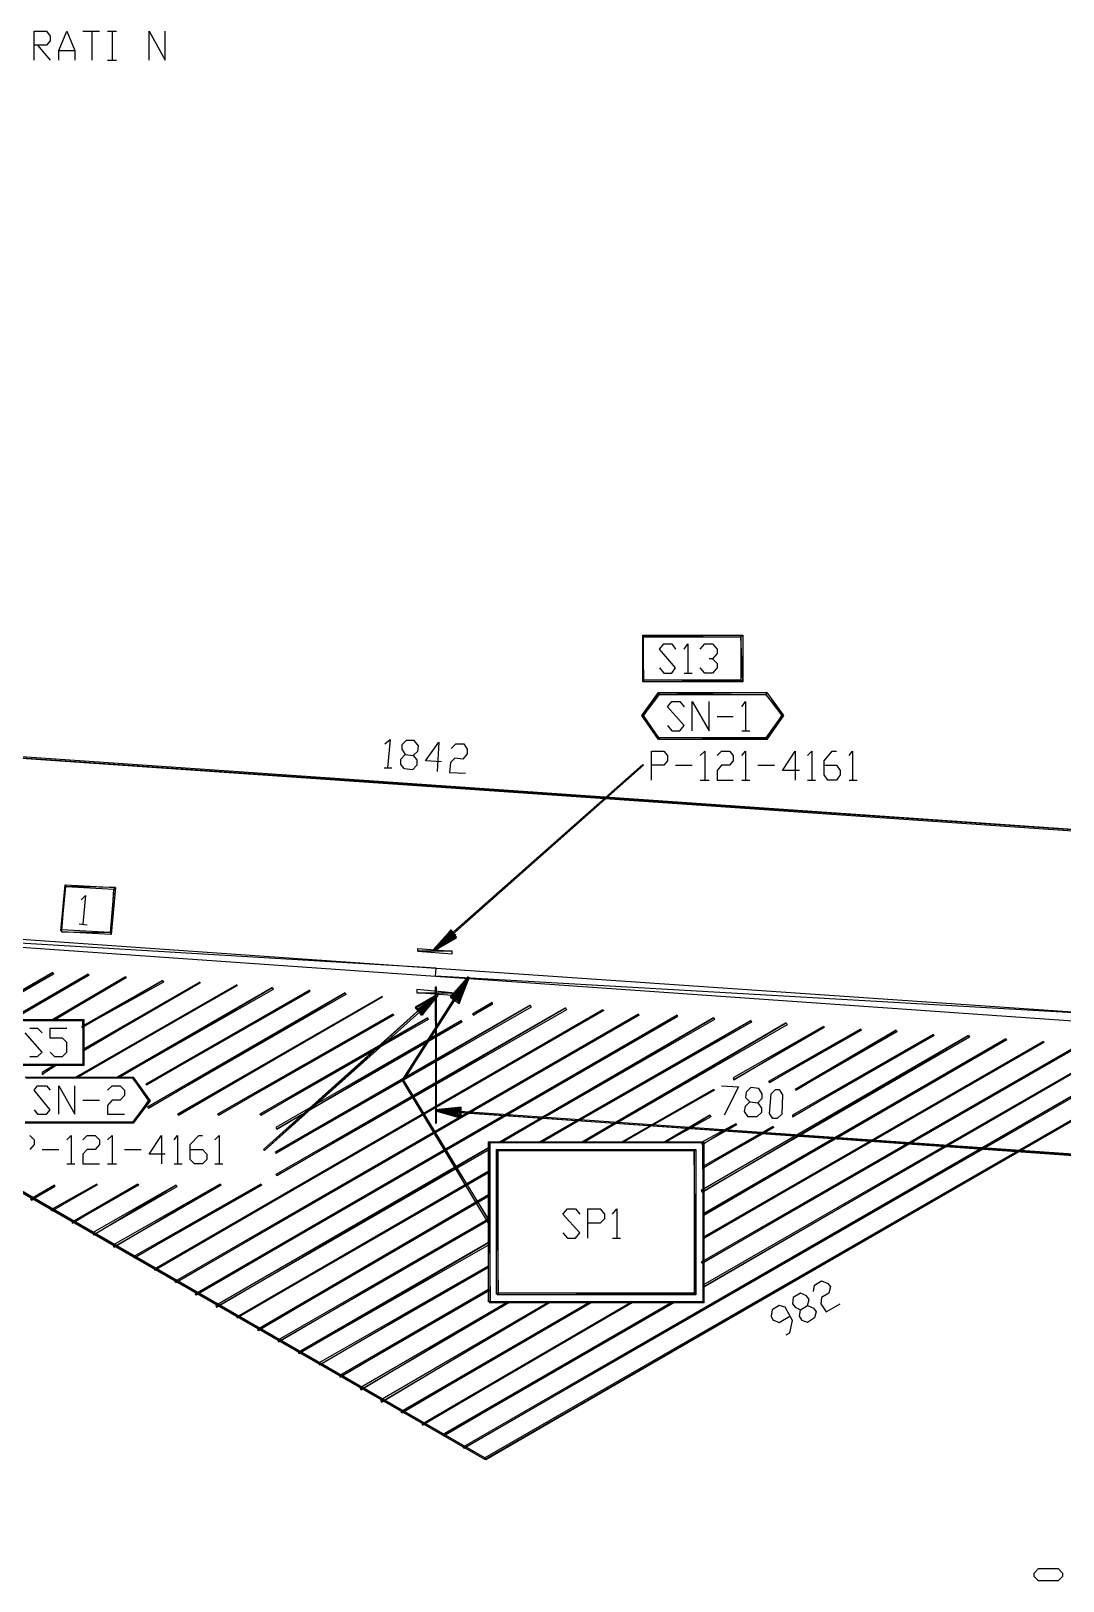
# Model space of a CAD drawing. Header units: millimetres. Extents: x 43 to 1147, y -811 to -31.
# Drawn here: x 398.1 to 537.9, y -588.3 to -378.3 of the extents above; entities that cross this region are included whole.
import ezdxf

# ---------------------------------------------------------------- set-up
doc = ezdxf.new("R2010")
doc.units = ezdxf.units.MM
doc.layers.add('EDITED_LINES', color=4, linetype='Continuous')

msp = doc.modelspace()

# ---------------------------------------------------------------- linework, layer by layer
at = {"layer": 'EDITED_LINES'}
for p, q in [((398.56, -382.24), (398.56, -378.28)), ((398.56, -378.28), (400.24, -378.28)), ((400.24, -378.28), (400.72, -379)), ((400.72, -379.6), (400.24, -380.2)), ((400.72, -379), (400.72, -379.6)), ((401.92, -380.92), (403, -378.28)), ((403, -378.28), (404.08, -380.92)), ((405.16, -378.28), (407.44, -378.28)), ((406.36, -378.28), (406.36, -382.24)), ((408.52, -378.28), (409.72, -378.28)), ((409.12, -378.28), (409.12, -382.24)), ((414.16, -382.24), (414.16, -378.28)), ((414.16, -378.28), (416.32, -382.24)), ((416.32, -382.24), (416.32, -378.28)), ((400.24, -380.2), (398.56, -380.2)), ((399.04, -380.2), (400.72, -382.24)), ((401.92, -382.24), (401.92, -380.92)), ((401.92, -380.92), (404.08, -380.92)), ((404.08, -380.92), (404.08, -382.24)), ((408.52, -382.24), (409.72, -382.24)), ((481.12, -460.36), (481, -460.12)), ((481, -460.12), (494.56, -460.12)), ((481.12, -460.36), (481, -460.12)), ((481, -460.12), (481.12, -466.36)), ((481, -460.12), (481.12, -466.36)), ((481, -466.36), (481, -460.12)), ((494.56, -460.12), (481.12, -460.36)), ((494.56, -460.12), (481.12, -460.36)), ((481.12, -460.36), (494.32, -460.36)), ((481.12, -466.36), (481.12, -460.36)), ((483.28, -462.04), (483.88, -461.32)), ((483.88, -461.32), (484.96, -461.32)), ((484.96, -461.32), (485.44, -462.04)), ((486.64, -462.04), (487.12, -461.32)), ((487.12, -461.32), (487.12, -465.28)), ((488.8, -462.04), (489.4, -461.32)), ((489.4, -461.32), (490.48, -461.32)), ((490.48, -461.32), (491.08, -462.04)), ((494.32, -460.36), (494.56, -460.12)), ((494.32, -460.36), (494.56, -460.12)), ((494.56, -466.48), (494.32, -460.36)), ((494.32, -460.36), (494.32, -466.24)), ((494.56, -466.48), (494.32, -460.36)), ((494.56, -460.12), (494.56, -466.48)), ((485.44, -464.56), (483.28, -462.04)), ((490.48, -463.36), (490, -463.36)), ((491.08, -462.64), (490.48, -463.36)), ((490.48, -463.36), (491.08, -463.96)), ((491.08, -462.04), (491.08, -462.64)), ((491.08, -463.96), (491.08, -464.56)), ((483.28, -464.56), (483.88, -465.28)), ((483.88, -465.28), (484.96, -465.28)), ((484.96, -465.28), (485.44, -464.56)), ((486.64, -465.28), (487.72, -465.28)), ((489.4, -465.28), (488.8, -464.56)), ((490.48, -465.28), (489.4, -465.28)), ((491.08, -464.56), (490.48, -465.28)), ((480.88, -471.04), (483.16, -467.92)), ((481, -466.24), (481, -466.48)), ((481, -466.48), (494.32, -466.24)), ((494.32, -466.24), (481, -466.24)), ((481, -466.48), (494.32, -466.24)), ((481.12, -466.36), (481, -466.36)), ((494.56, -466.48), (481, -466.48)), ((483.16, -467.92), (481.12, -471.04)), ((483.16, -467.92), (481.12, -471.04)), ((481.12, -471.04), (483.28, -468.16)), ((483.28, -468.16), (483.16, -467.92)), ((483.16, -467.92), (497.8, -467.92)), ((483.28, -468.16), (483.16, -467.92)), ((497.8, -467.92), (483.28, -468.16)), ((497.8, -467.92), (483.28, -468.16)), ((483.28, -468.16), (497.68, -468.16)), ((494.32, -466.24), (494.56, -466.48)), ((494.32, -466.24), (494.56, -466.48)), ((497.68, -468.16), (497.8, -467.92)), ((497.68, -468.16), (497.8, -467.92)), ((500.08, -471.04), (497.68, -468.16)), ((497.68, -468.16), (499.84, -471.04)), ((500.08, -471.04), (497.68, -468.16)), ((497.8, -467.92), (500.08, -471.04)), ((484.36, -469.84), (484.96, -469.12)), ((486.64, -472.36), (484.36, -469.84)), ((484.96, -469.12), (486.04, -469.12)), ((486.04, -469.12), (486.64, -469.84)), ((487.72, -473.08), (487.72, -469.12)), ((487.72, -469.12), (490, -473.08)), ((490, -473.08), (490, -469.12)), ((494.44, -469.84), (494.92, -469.12)), ((494.92, -469.12), (494.92, -473.08)), ((561.16, -487.96), (330.28, -472)), ((330.28, -472.24), (561.16, -487.96)), ((330.28, -472.24), (561.16, -487.96)), ((561.16, -488.2), (330.28, -472.24)), ((481.12, -471.04), (480.88, -471.04)), ((481.12, -471.04), (480.88, -471.04)), ((480.88, -471.04), (483.28, -474.16)), ((480.88, -471.04), (483.28, -474.16)), ((483.16, -474.28), (480.88, -471.04)), ((483.28, -474.16), (481.12, -471.04)), ((484.36, -472.36), (484.96, -473.08)), ((486.04, -473.08), (486.64, -472.36)), ((491.08, -471.16), (493.24, -471.16)), ((499.84, -471.04), (497.68, -474.04)), ((497.8, -474.28), (499.84, -471.04)), ((497.8, -474.28), (499.84, -471.04)), ((500.08, -471.04), (497.8, -474.28)), ((499.84, -471.04), (500.08, -471.04)), ((499.84, -471.04), (500.08, -471.04)), ((446.08, -474.88), (446.8, -474.28)), ((446.8, -474.28), (446.44, -478.12)), ((448.96, -474.4), (448.36, -475)), ((450.04, -474.4), (448.96, -474.4)), ((450.64, -475.12), (450.04, -474.4)), ((483.28, -474.16), (483.16, -474.28)), ((483.28, -474.04), (483.28, -474.28)), ((483.28, -474.28), (497.68, -474.04)), ((497.68, -474.04), (483.28, -474.04)), ((483.28, -474.28), (497.68, -474.04)), ((497.8, -474.28), (483.28, -474.28)), ((484.96, -473.08), (486.04, -473.08)), ((494.44, -473.08), (495.52, -473.08)), ((497.68, -474.04), (497.8, -474.28)), ((497.68, -474.04), (497.8, -474.28)), ((448.24, -476.92), (448.84, -476.32)), ((448.36, -475), (448.36, -475.6)), ((448.36, -475.6), (448.84, -476.32)), ((448.84, -476.32), (449.92, -476.44)), ((449.92, -476.44), (450.52, -475.84)), ((449.92, -476.44), (450.4, -477.04)), ((450.52, -475.84), (450.64, -475.12)), ((451.6, -477.16), (453.4, -474.64)), ((453.4, -474.64), (453.16, -478.6)), ((455.08, -475.48), (455.68, -474.88)), ((455.68, -474.88), (456.76, -474.88)), ((457.24, -476.2), (456.64, -476.92)), ((456.76, -474.88), (457.24, -475.6)), ((457.24, -475.6), (457.24, -476.2)), ((482.2, -479.8), (482.2, -475.84)), ((482.2, -475.84), (483.88, -475.84)), ((483.88, -475.84), (484.36, -476.44)), ((484.36, -476.44), (484.36, -477.16)), ((488.8, -476.44), (489.4, -475.84)), ((489.4, -475.84), (489.4, -479.8)), ((491.08, -476.44), (491.68, -475.84)), ((491.68, -475.84), (492.76, -475.84)), ((492.76, -475.84), (493.24, -476.44)), ((493.24, -476.44), (493.24, -477.16)), ((494.44, -476.44), (494.92, -475.84)), ((494.92, -475.84), (494.92, -479.8)), ((499.96, -478.48), (501.64, -475.84)), ((501.64, -475.84), (501.64, -479.8)), ((503.32, -476.44), (503.92, -475.84)), ((503.92, -475.84), (503.92, -479.8)), ((505.6, -477.16), (506.68, -475.84)), ((506.68, -475.84), (507.28, -475.84)), ((508.96, -476.44), (509.44, -475.84)), ((509.44, -475.84), (509.44, -479.8)), ((445.96, -478.12), (447.04, -478.12)), ((448.24, -477.64), (448.24, -476.92)), ((448.72, -478.24), (448.24, -477.64)), ((449.8, -478.36), (448.72, -478.24)), ((450.4, -477.76), (449.8, -478.36)), ((450.4, -477.04), (450.4, -477.76)), ((453.76, -477.28), (451.6, -477.16)), ((481, -477.64), (452.68, -502.72)), ((452.8, -502.84), (481, -477.64)), ((452.8, -502.84), (481, -477.64)), ((481.12, -477.76), (452.8, -502.84)), ((454.96, -477.4), (454.84, -478.72)), ((454.84, -478.72), (457, -478.84)), ((455.56, -476.8), (454.96, -477.4)), ((456.64, -476.92), (455.56, -476.8)), ((481, -477.64), (481.12, -477.76)), ((483.88, -477.76), (482.2, -477.76)), ((484.36, -477.16), (483.88, -477.76)), ((485.44, -477.76), (487.72, -477.76)), ((491.68, -477.76), (491.08, -478.48)), ((491.08, -478.48), (491.08, -479.8)), ((492.76, -477.76), (491.68, -477.76)), ((493.24, -477.16), (492.76, -477.76)), ((496.6, -477.76), (498.88, -477.76)), ((502.24, -478.48), (499.96, -478.48)), ((505.6, -479.08), (505.6, -477.16)), ((505.6, -477.76), (507.28, -477.76)), ((507.28, -477.76), (507.76, -478.48)), ((507.76, -478.48), (507.76, -479.08)), ((488.8, -479.8), (490, -479.8)), ((491.08, -479.8), (493.24, -479.8)), ((494.44, -479.8), (495.52, -479.8)), ((503.32, -479.8), (504.4, -479.8)), ((506.08, -479.8), (505.6, -479.08)), ((507.28, -479.8), (506.08, -479.8)), ((507.76, -479.08), (507.28, -479.8)), ((508.96, -479.8), (510.04, -479.8)), ((402.16, -500.2), (402.76, -493.96)), ((402.76, -493.96), (402.28, -500.2)), ((402.76, -493.96), (402.28, -500.2)), ((402.28, -500.2), (402.88, -494.2)), ((402.88, -494.2), (402.76, -493.96)), ((402.76, -493.96), (409.6, -494.32)), ((402.88, -494.2), (402.76, -493.96)), ((409.6, -494.32), (402.88, -494.2)), ((402.88, -494.2), (409.36, -494.56)), ((409.6, -494.32), (402.88, -494.2)), ((404.92, -496), (405.52, -495.4)), ((405.52, -495.4), (405.16, -499.24)), ((409.36, -494.56), (408.88, -500.44)), ((409.6, -494.32), (409, -500.68)), ((409, -500.68), (409.36, -494.56)), ((409, -500.68), (409.36, -494.56)), ((409.36, -494.56), (409.6, -494.32)), ((409.36, -494.56), (409.6, -494.32)), ((330.28, -497.32), (459.64, -571.6)), ((330.28, -497.32), (459.64, -571.6)), ((459.64, -571.84), (330.28, -497.32)), ((459.64, -571.6), (330.4, -497.08)), ((342.76, -497.56), (453.04, -505.24)), ((453.04, -505.24), (342.76, -498.64)), ((342.76, -498.64), (452.92, -506.32)), ((453.04, -505.24), (342.76, -498.64)), ((404.68, -499.24), (405.76, -499.36)), ((402.28, -500.2), (402.16, -500.2)), ((402.28, -500.08), (402.28, -500.32)), ((408.88, -500.44), (402.28, -500.08)), ((402.28, -500.32), (408.88, -500.44)), ((402.28, -500.32), (408.88, -500.44)), ((409, -500.68), (402.28, -500.32)), ((408.88, -500.44), (409, -500.68)), ((408.88, -500.44), (409, -500.68)), ((455.08, -500.08), (452.68, -502.72)), ((454.96, -500.32), (452.68, -502.72)), ((455.08, -500.32), (452.68, -502.72)), ((455.2, -500.44), (452.68, -502.72)), ((452.68, -502.72), (455.56, -500.68)), ((452.68, -502.72), (455.56, -500.8)), ((452.68, -502.72), (455.56, -500.8)), ((452.8, -502.84), (455.08, -500.08)), ((452.8, -502.84), (455.08, -500.08)), ((454.96, -500.32), (452.8, -502.84)), ((452.8, -502.84), (454.96, -500.32)), ((452.8, -502.84), (454.96, -500.32)), ((452.8, -502.84), (455.08, -500.32)), ((452.8, -502.84), (455.08, -500.32)), ((455.08, -500.44), (452.8, -502.84)), ((455.32, -500.44), (452.8, -502.84)), ((452.8, -502.84), (455.2, -500.44)), ((452.8, -502.84), (455.2, -500.44)), ((455.56, -500.68), (452.8, -502.84)), ((455.56, -500.68), (452.8, -502.84)), ((455.32, -500.68), (452.8, -502.84)), ((455.56, -500.8), (452.8, -502.84)), ((455.56, -500.8), (452.8, -502.84)), ((455.56, -500.8), (452.8, -502.84)), ((455.56, -500.8), (452.8, -502.84)), ((452.8, -502.84), (455.68, -500.8)), ((455.68, -501.04), (452.8, -502.84)), ((455.68, -501.04), (452.8, -502.84)), ((452.8, -502.72), (455.68, -501.04)), ((452.8, -502.84), (455.68, -501.04)), ((452.8, -502.84), (455.68, -501.04)), ((452.8, -502.84), (455.8, -501.16)), ((455.08, -500.08), (454.96, -500.32)), ((455.08, -500.08), (454.96, -500.32)), ((454.96, -500.32), (455.8, -501.04)), ((454.96, -500.32), (455.8, -501.04)), ((455.68, -501.16), (454.96, -500.32)), ((454.96, -500.32), (455.08, -500.44)), ((455.8, -501.04), (455.08, -500.08)), ((455.08, -500.32), (455.32, -500.44)), ((455.2, -500.44), (455.32, -500.68)), ((455.68, -500.8), (455.56, -500.68)), ((455.68, -501.04), (455.56, -500.8)), ((455.68, -501.04), (455.56, -500.8)), ((455.8, -501.16), (455.68, -501.04)), ((455.8, -501.04), (455.68, -501.16)), ((450.52, -502.96), (450.52, -502.6)), ((450.52, -502.6), (455.2, -502.96)), ((450.52, -502.96), (450.52, -502.6)), ((450.52, -502.6), (455.2, -502.96)), ((455.2, -502.96), (450.52, -502.96)), ((450.52, -502.96), (455.2, -503.32)), ((455.2, -502.96), (450.52, -502.96)), ((455.2, -502.96), (450.52, -502.96)), ((450.52, -502.96), (455.2, -503.32)), ((455.2, -502.96), (450.52, -502.96)), ((452.68, -502.72), (452.8, -502.84)), ((452.8, -502.84), (452.68, -502.72)), ((452.68, -502.72), (452.8, -502.84)), ((452.8, -502.84), (452.68, -502.72)), ((452.68, -502.72), (452.8, -502.84)), ((452.8, -502.84), (452.68, -502.72)), ((452.68, -502.72), (452.8, -502.84)), ((452.68, -502.72), (452.8, -502.84)), ((452.8, -502.84), (452.8, -502.72)), ((455.2, -503.32), (455.2, -502.96)), ((455.2, -503.32), (455.2, -502.96)), ((401.08, -505.84), (373, -522.04)), ((373.12, -522.16), (401.08, -505.84)), ((373.12, -522.16), (401.08, -505.84)), ((401.2, -506.08), (373.12, -522.16)), ((405.88, -506.08), (395.32, -512.2)), ((395.44, -512.32), (405.88, -506.08)), ((395.44, -512.32), (405.88, -506.08)), ((401.08, -505.84), (401.2, -506.08)), ((405.88, -506.08), (406, -506.2)), ((452.92, -506.32), (453.04, -505.24)), ((452.92, -506.32), (453.04, -505.24)), ((453.04, -505.24), (548.68, -511.84)), ((406, -506.2), (395.44, -512.32)), ((410.92, -506.44), (401.08, -512.2)), ((401.2, -512.32), (410.92, -506.44)), ((401.2, -512.32), (410.92, -506.44)), ((411.04, -506.56), (401.2, -512.32)), ((426.04, -507.52), (404.2, -520)), ((404.32, -520.12), (426.04, -507.52)), ((404.32, -520.12), (426.04, -507.52)), ((426.04, -507.64), (404.32, -520.12)), ((405.04, -513.28), (415.96, -506.92)), ((415.96, -506.92), (405.04, -513.16)), ((405.04, -513.28), (415.96, -506.92)), ((416.08, -507.16), (405.04, -513.28)), ((421, -507.16), (405.16, -516.28)), ((405.28, -516.4), (421, -507.16)), ((405.28, -516.4), (421, -507.16)), ((421, -507.28), (405.28, -516.4)), ((430.84, -507.88), (409.84, -520)), ((409.96, -520.12), (430.84, -507.88)), ((409.96, -520.12), (430.84, -507.88)), ((430.96, -508.12), (409.96, -520.12)), ((410.92, -506.44), (411.04, -506.56)), ((415.96, -506.92), (416.08, -507.16)), ((421, -507.16), (421, -507.28)), ((426.04, -507.52), (426.04, -507.64)), ((430.84, -507.88), (430.96, -508.12)), ((448.48, -520.36), (457.36, -506.44)), ((457.36, -506.44), (448.6, -520.48)), ((457.36, -506.44), (448.6, -520.48)), ((448.6, -520.48), (457.48, -506.56)), ((450.4, -508.12), (450.4, -508.6)), ((455.2, -508.6), (450.4, -508.12)), ((450.4, -508.12), (450.4, -508.6)), ((455.2, -508.6), (450.4, -508.12)), ((548.68, -511.84), (452.92, -506.32)), ((452.92, -506.32), (548.68, -513.04)), ((548.68, -511.84), (452.92, -506.32)), ((453.04, -526.24), (452.92, -507.76)), ((452.92, -507.76), (452.92, -526.24)), ((453.04, -526.24), (452.92, -507.76)), ((452.92, -507.76), (453.04, -507.76)), ((453.04, -507.76), (453.04, -526.24)), ((457.36, -506.44), (454.96, -509.08)), ((455.08, -509.2), (457.36, -506.44)), ((455.08, -509.2), (457.36, -506.44)), ((457.36, -506.44), (455.08, -509.2)), ((457.48, -506.56), (455.08, -509.2)), ((455.32, -509.32), (457.36, -506.44)), ((455.32, -509.32), (457.36, -506.44)), ((457.36, -506.44), (455.32, -509.2)), ((457.48, -506.56), (455.32, -509.32)), ((455.44, -509.32), (457.36, -506.44)), ((455.44, -509.32), (457.36, -506.44)), ((457.36, -506.44), (455.44, -509.2)), ((457.48, -506.56), (455.44, -509.32)), ((455.68, -509.32), (457.36, -506.44)), ((455.68, -509.32), (457.36, -506.44)), ((455.68, -509.44), (457.36, -506.44)), ((457.48, -506.56), (455.68, -509.32)), ((457.36, -506.44), (455.8, -509.56)), ((457.36, -506.44), (455.8, -509.56)), ((455.8, -509.56), (457.48, -506.56)), ((455.92, -509.68), (457.36, -506.44)), ((456.04, -509.68), (457.36, -506.44)), ((456.04, -509.68), (457.36, -506.44)), ((457.36, -506.44), (456.04, -509.68)), ((457.36, -506.44), (456.04, -509.68)), ((456.04, -509.68), (457.48, -506.56)), ((457.36, -506.44), (456.16, -510.04)), ((457.36, -506.44), (456.16, -510.04)), ((457.36, -506.44), (456.16, -509.68)), ((457.36, -506.44), (456.16, -509.68)), ((456.16, -510.04), (457.48, -506.56)), ((456.16, -509.68), (457.48, -506.56)), ((457.36, -506.44), (457.48, -506.56)), ((457.48, -506.56), (457.36, -506.44)), ((457.36, -506.44), (457.48, -506.56)), ((457.48, -506.56), (457.36, -506.44)), ((457.36, -506.44), (457.48, -506.56)), ((457.48, -506.56), (457.36, -506.44)), ((457.36, -506.44), (457.48, -506.56)), ((457.48, -506.56), (457.36, -506.44)), ((457.48, -506.56), (457.36, -506.44)), ((435.88, -508.24), (413.68, -520.96)), ((413.8, -521.08), (435.88, -508.24)), ((413.8, -521.08), (435.88, -508.24)), ((435.88, -508.48), (413.8, -521.08)), ((440.68, -508.6), (413.92, -524.08)), ((414.04, -524.2), (440.68, -508.6)), ((414.04, -524.2), (440.68, -508.6)), ((440.8, -508.84), (414.04, -524.2)), ((445.72, -509.08), (418, -525.04)), ((418.12, -525.16), (445.72, -509.08)), ((418.12, -525.16), (445.72, -509.08)), ((445.72, -509.2), (418.12, -525.16)), ((429.64, -529.84), (453.04, -508.84)), ((453.04, -508.84), (429.76, -529.96)), ((453.04, -508.84), (429.76, -529.96)), ((429.76, -529.96), (453.28, -508.96)), ((465.76, -510.28), (431.2, -530.2)), ((431.32, -530.32), (465.76, -510.28)), ((431.32, -530.32), (465.76, -510.28)), ((435.88, -508.24), (435.88, -508.48)), ((440.68, -508.6), (440.8, -508.84)), ((445.72, -509.08), (445.72, -509.2)), ((453.16, -508.84), (450.16, -510.52)), ((450.28, -510.64), (453.16, -508.84)), ((450.28, -510.64), (453.16, -508.84)), ((453.16, -508.84), (450.28, -510.64)), ((453.16, -508.96), (450.28, -510.64)), ((450.4, -508.6), (455.2, -508.6)), ((450.4, -508.6), (455.2, -508.6)), ((455.2, -508.96), (450.4, -508.6)), ((450.4, -508.6), (455.2, -508.6)), ((450.4, -508.6), (455.2, -508.6)), ((455.2, -508.96), (450.4, -508.6)), ((450.4, -510.88), (453.16, -508.84)), ((450.4, -510.88), (453.16, -508.84)), ((453.16, -508.96), (450.4, -510.88)), ((453.16, -508.84), (450.52, -510.88)), ((453.16, -508.84), (450.52, -510.88)), ((450.64, -511), (453.16, -508.84)), ((450.64, -511), (453.16, -508.84)), ((450.64, -511), (453.16, -508.84)), ((450.64, -511), (453.16, -508.84)), ((450.64, -511.12), (453.04, -508.84)), ((453.16, -508.96), (450.64, -511)), ((453.16, -508.96), (450.64, -511)), ((453.04, -508.84), (450.76, -511.24)), ((453.04, -508.84), (450.76, -511.24)), ((450.76, -511.24), (453.28, -508.96)), ((450.88, -511.48), (453.04, -508.84)), ((450.88, -511.24), (453.04, -508.84)), ((453.04, -508.84), (451, -511.6)), ((453.04, -508.84), (451, -511.6)), ((453.04, -508.84), (451, -511.36)), ((453.04, -508.84), (451, -511.36)), ((451, -511.6), (453.28, -508.96)), ((451, -511.36), (453.28, -508.96)), ((453.04, -508.84), (451.12, -511.6)), ((453.04, -508.84), (451.12, -511.6)), ((451.12, -511.36), (453.04, -508.84)), ((451.12, -511.6), (453.28, -508.96)), ((453.28, -508.96), (453.04, -508.84)), ((453.28, -508.96), (453.04, -508.84)), ((453.28, -508.96), (453.04, -508.84)), ((453.28, -508.96), (453.04, -508.84)), ((453.28, -508.96), (453.04, -508.84)), ((453.16, -508.84), (453.16, -508.96)), ((453.16, -508.84), (453.16, -508.96)), ((453.16, -508.84), (453.16, -508.96)), ((453.16, -508.84), (453.16, -508.96)), ((454.96, -509.08), (455.08, -509.2)), ((454.96, -509.2), (455.08, -509.08)), ((456.04, -509.68), (454.96, -509.2)), ((454.96, -509.2), (456.16, -510.04)), ((456.04, -509.68), (454.96, -509.2)), ((455.08, -509.08), (456.04, -509.68)), ((455.08, -509.2), (455.32, -509.32)), ((455.2, -508.6), (455.2, -508.96)), ((455.2, -508.6), (455.2, -508.96)), ((455.32, -509.2), (455.44, -509.32)), ((455.44, -509.2), (455.68, -509.32)), ((455.8, -509.56), (455.68, -509.44)), ((456.04, -509.68), (455.92, -509.68)), ((456.16, -510.04), (456.04, -509.68)), ((456.16, -510.04), (456.04, -509.68)), ((456.16, -509.68), (456.04, -509.68)), ((460.6, -509.92), (457.96, -511.48)), ((458.08, -511.6), (460.6, -509.92)), ((458.08, -511.6), (460.6, -509.92)), ((460.6, -510.16), (458.08, -511.6)), ((460.6, -509.92), (460.6, -510.16)), ((465.76, -510.28), (465.88, -510.52)), ((395.08, -512.2), (405.28, -512.2)), ((405.28, -512.2), (395.32, -512.32)), ((405.28, -512.2), (395.32, -512.32)), ((395.32, -512.32), (405.16, -512.32)), ((401.08, -512.2), (401.2, -512.32)), ((405.16, -512.32), (405.28, -512.2)), ((405.16, -512.32), (405.28, -512.2)), ((405.28, -518.44), (405.16, -512.32)), ((405.16, -512.32), (405.16, -518.32)), ((405.28, -518.44), (405.16, -512.32)), ((405.28, -512.2), (405.28, -518.44)), ((414.88, -546.16), (475.6, -510.88)), ((475.6, -510.88), (414.88, -546.04)), ((414.88, -546.16), (475.6, -510.88)), ((475.72, -511), (414.88, -546.16)), ((480.4, -511.48), (417.64, -547.72)), ((417.76, -547.84), (480.4, -511.48)), ((417.76, -547.84), (480.4, -511.48)), ((480.52, -511.6), (417.76, -547.84)), ((485.68, -511.6), (420.4, -549.4)), ((420.52, -549.52), (485.68, -511.6)), ((420.52, -549.52), (485.68, -511.6)), ((485.68, -511.84), (420.52, -549.52)), ((447.16, -511.48), (423.4, -525.04)), ((423.52, -525.16), (447.16, -511.48)), ((423.52, -525.16), (447.16, -511.48)), ((447.28, -511.6), (423.52, -525.16)), ((451.84, -511.96), (429.16, -525.04)), ((429.28, -525.16), (451.84, -511.96)), ((429.28, -525.16), (451.84, -511.96)), ((451.96, -512.2), (429.28, -525.16)), ((465.88, -510.52), (431.32, -530.32)), ((470.56, -510.64), (431.32, -533.2)), ((456.4, -512.32), (431.32, -526.84)), ((431.44, -533.32), (470.56, -510.64)), ((431.44, -533.32), (470.56, -510.64)), ((470.68, -510.88), (431.44, -533.32)), ((431.44, -527.08), (456.4, -512.32)), ((431.44, -527.08), (456.4, -512.32)), ((447.16, -511.48), (447.28, -511.6)), ((450.16, -510.52), (450.28, -510.64)), ((450.16, -510.64), (450.28, -510.52)), ((451.12, -511.36), (450.16, -510.64)), ((450.16, -510.64), (451.12, -511.6)), ((451.12, -511.36), (450.16, -510.64)), ((450.28, -510.52), (451.12, -511.36)), ((450.28, -510.64), (450.4, -510.88)), ((450.52, -510.88), (450.64, -511)), ((450.52, -510.88), (450.64, -511)), ((450.76, -511.24), (450.64, -511.12)), ((451, -511.36), (450.88, -511.24)), ((451, -511.6), (450.88, -511.48)), ((451.12, -511.6), (451.12, -511.36)), ((451.12, -511.6), (451.12, -511.36)), ((451.84, -511.96), (451.96, -512.2)), ((456.4, -512.32), (456.52, -512.56)), ((457.96, -511.48), (458.08, -511.6)), ((490.6, -511.96), (461.68, -528.76)), ((461.8, -528.88), (490.6, -511.96)), ((461.8, -528.88), (490.6, -511.96)), ((490.72, -512.2), (461.8, -528.88)), ((495.64, -512.32), (467.08, -528.76)), ((467.2, -528.88), (495.64, -512.32)), ((467.2, -528.88), (495.64, -512.32)), ((470.56, -510.64), (470.68, -510.88)), ((475.6, -510.88), (475.72, -511)), ((480.4, -511.48), (480.52, -511.6)), ((485.68, -511.6), (485.68, -511.84)), ((490.6, -511.96), (490.72, -512.2)), ((495.64, -512.32), (495.76, -512.56)), ((399.64, -516.64), (397.36, -514)), ((397.96, -513.4), (399.04, -513.4)), ((399.04, -513.4), (399.64, -514)), ((400.72, -514.72), (400.72, -513.4)), ((400.72, -513.4), (403, -513.4)), ((405.04, -513.16), (405.04, -513.28)), ((456.52, -512.56), (431.44, -527.08)), ((459.64, -571.84), (561.04, -513.16)), ((561.04, -513.16), (459.64, -571.6)), ((459.64, -571.84), (561.04, -513.16)), ((561.04, -513.16), (459.64, -571.6)), ((561.16, -513.28), (459.64, -571.84)), ((459.76, -571.84), (561.04, -513.16)), ((459.76, -571.84), (561.04, -513.16)), ((561.16, -513.28), (459.76, -571.84)), ((495.76, -512.56), (467.2, -528.88)), ((500.44, -512.68), (472.84, -528.76)), ((472.96, -528.88), (500.44, -512.68)), ((472.96, -528.88), (500.44, -512.68)), ((500.56, -512.92), (472.96, -528.88)), ((525.16, -514.36), (488.92, -535.36)), ((489.04, -535.6), (525.16, -514.36)), ((489.04, -535.6), (525.16, -514.36)), ((505.48, -513.16), (493.24, -520.12)), ((493.36, -520.36), (505.48, -513.16)), ((493.36, -520.36), (505.48, -513.16)), ((505.6, -513.28), (493.36, -520.36)), ((510.52, -513.52), (498.04, -520.6)), ((498.16, -520.72), (510.52, -513.52)), ((498.16, -520.72), (510.52, -513.52)), ((510.64, -513.64), (498.16, -520.72)), ((500.44, -512.68), (500.56, -512.92)), ((501.28, -525.4), (520.36, -514.24)), ((520.36, -514.24), (501.28, -525.16)), ((501.28, -525.4), (520.36, -514.24)), ((520.48, -514.36), (501.28, -525.4)), ((515.32, -513.64), (501.64, -521.68)), ((501.76, -521.8), (515.32, -513.64)), ((501.76, -521.8), (515.32, -513.64)), ((515.44, -513.88), (501.76, -521.8)), ((505.48, -513.16), (505.6, -513.28)), ((510.52, -513.52), (510.64, -513.64)), ((515.32, -513.64), (515.44, -513.88)), ((520.36, -514.24), (520.48, -514.36)), ((525.16, -514.36), (525.28, -514.6)), ((402.4, -514.72), (400.72, -514.72)), ((403, -515.32), (402.4, -514.72)), ((403, -516.64), (403, -515.32)), ((405.16, -516.28), (405.28, -516.4)), ((549.76, -516.4), (456.64, -570.16)), ((456.76, -570.28), (549.76, -516.4)), ((456.76, -570.28), (549.76, -516.4)), ((540.28, -515.56), (488.92, -545.08)), ((525.28, -514.6), (489.04, -535.6)), ((489.04, -545.2), (540.28, -515.56)), ((489.04, -545.2), (540.28, -515.56)), ((540.4, -515.68), (489.04, -545.2)), ((530.2, -514.84), (489.16, -538.6)), ((535.24, -515.2), (489.16, -541.72)), ((544.6, -516.28), (489.16, -548.2)), ((489.28, -538.72), (530.2, -514.84)), ((489.28, -538.72), (530.2, -514.84)), ((530.32, -514.96), (489.28, -538.72)), ((489.28, -541.84), (535.24, -515.2)), ((489.28, -541.84), (535.24, -515.2)), ((535.36, -515.32), (489.28, -541.84)), ((489.28, -548.44), (544.6, -516.28)), ((489.28, -548.44), (544.6, -516.28)), ((544.6, -516.4), (489.28, -548.44)), ((530.2, -514.84), (530.32, -514.96)), ((535.24, -515.2), (535.36, -515.32)), ((395.2, -518.44), (405.16, -518.32)), ((405.16, -518.32), (395.2, -518.32)), ((395.2, -518.44), (405.16, -518.32)), ((405.28, -518.44), (395.2, -518.44)), ((397.96, -517.24), (399.04, -517.24)), ((399.04, -517.24), (399.64, -516.64)), ((399.64, -519.64), (401.44, -518.32)), ((401.44, -518.32), (399.64, -519.4)), ((399.64, -519.64), (401.44, -518.32)), ((401.56, -518.44), (399.64, -519.64)), ((400.72, -516.64), (401.32, -517.24)), ((401.32, -517.24), (402.4, -517.24)), ((401.44, -518.32), (401.56, -518.44)), ((402.4, -517.24), (403, -516.64)), ((405.16, -518.32), (405.28, -518.44)), ((405.16, -518.32), (405.28, -518.44)), ((549.88, -516.64), (456.76, -570.28)), ((397.36, -520), (412, -520)), ((412, -520), (397.48, -520.12)), ((412, -520), (397.48, -520.12)), ((397.48, -520.12), (411.88, -520.12)), ((399.64, -519.4), (399.64, -519.64)), ((404.2, -520), (404.32, -520.12)), ((409.84, -520), (409.96, -520.12)), ((411.88, -520.12), (412, -520)), ((411.88, -520.12), (412, -520)), ((414.28, -523.24), (411.88, -520.12)), ((411.88, -520.12), (414.04, -523.24)), ((414.28, -523.24), (411.88, -520.12)), ((412, -520), (414.28, -523.24)), ((448.6, -520.48), (448.48, -520.36)), ((448.6, -520.36), (448.48, -520.48)), ((448.48, -520.48), (460.36, -539.68)), ((448.48, -520.48), (460.36, -539.68)), ((460.12, -539.8), (448.48, -520.48)), ((460.36, -539.68), (448.6, -520.36)), ((493.24, -520.12), (493.36, -520.36)), ((498.04, -520.6), (498.16, -520.72)), ((398.56, -521.8), (399.04, -521.2)), ((400.72, -524.44), (398.56, -521.8)), ((399.04, -521.2), (400.24, -521.2)), ((400.24, -521.2), (400.72, -521.8)), ((401.92, -525.04), (401.92, -521.2)), ((401.92, -521.2), (404.08, -525.04)), ((404.08, -525.04), (404.08, -521.2)), ((408.52, -521.8), (409.12, -521.2)), ((409.12, -521.2), (410.2, -521.2)), ((410.2, -521.2), (410.8, -521.8)), ((410.8, -522.52), (410.2, -523.12)), ((410.8, -521.8), (410.8, -522.52)), ((413.68, -520.96), (413.8, -521.08)), ((478.24, -528.88), (490.6, -521.68)), ((490.6, -521.68), (478.24, -528.76)), ((478.24, -528.88), (490.6, -521.68)), ((490.72, -521.8), (478.24, -528.88)), ((490.6, -521.68), (490.72, -521.8)), ((491.68, -521.2), (493.96, -521.32)), ((493.96, -521.32), (492.04, -525.16)), ((495.04, -522.04), (494.92, -522.76)), ((494.92, -522.76), (495.52, -523.36)), ((495.64, -521.44), (495.04, -522.04)), ((496.72, -521.56), (495.64, -521.44)), ((496.6, -523.48), (497.2, -522.88)), ((497.2, -522.28), (496.72, -521.56)), ((497.2, -522.88), (497.2, -522.28)), ((498.16, -524.92), (498.4, -522.28)), ((498.4, -522.28), (499, -521.68)), ((499, -521.68), (499.48, -521.68)), ((499.48, -521.68), (499.96, -522.4)), ((499.96, -522.4), (499.84, -525.04)), ((501.64, -521.68), (501.76, -521.8)), ((398.56, -524.44), (399.04, -525.04)), ((400.24, -525.04), (400.72, -524.44)), ((405.16, -523.12), (407.44, -523.12)), ((409.12, -523.12), (408.52, -523.84)), ((408.52, -523.84), (408.52, -525.04)), ((410.2, -523.12), (409.12, -523.12)), ((414.04, -523.24), (411.88, -526.12)), ((412, -526.24), (414.04, -523.24)), ((412, -526.24), (414.04, -523.24)), ((414.28, -523.24), (412, -526.24)), ((413.92, -524.08), (414.04, -524.2)), ((414.04, -523.24), (414.28, -523.24)), ((414.04, -523.24), (414.28, -523.24)), ((456.4, -524.08), (452.92, -524.44)), ((452.92, -524.56), (456.28, -524.2)), ((456.28, -524.2), (452.92, -524.44)), ((452.92, -524.56), (456.28, -524.2)), ((452.92, -524.56), (456.28, -524.2)), ((456.28, -524.2), (452.92, -524.44)), ((452.92, -524.56), (456.28, -524.2)), ((452.92, -524.56), (453.04, -524.44)), ((452.92, -524.44), (453.04, -524.56)), ((452.92, -524.56), (453.04, -524.44)), ((452.92, -524.44), (452.92, -524.56)), ((456.28, -524.44), (452.92, -524.56)), ((452.92, -524.56), (453.04, -524.44)), ((452.92, -524.44), (452.92, -524.56)), ((456.28, -524.44), (452.92, -524.56)), ((452.92, -524.56), (453.04, -524.44)), ((452.92, -524.44), (452.92, -524.56)), ((452.92, -524.56), (456.28, -524.44)), ((456.28, -524.44), (452.92, -524.44)), ((452.92, -524.56), (456.28, -524.44)), ((453.04, -524.44), (452.92, -524.56)), ((456.4, -525.4), (452.92, -524.56)), ((452.92, -524.56), (456.28, -525.52)), ((456.4, -525.4), (452.92, -524.56)), ((456.28, -525.16), (452.92, -524.56)), ((452.92, -524.56), (456.28, -525.4)), ((456.28, -525.16), (452.92, -524.56)), ((456.28, -525.04), (452.92, -524.56)), ((452.92, -524.56), (456.28, -525.16)), ((456.28, -525.04), (452.92, -524.56)), ((456.28, -524.8), (452.92, -524.56)), ((452.92, -524.56), (456.28, -525.04)), ((456.28, -524.8), (452.92, -524.56)), ((456.28, -524.56), (452.92, -524.56)), ((452.92, -524.56), (561.16, -532)), ((452.92, -524.56), (561.16, -532)), ((561.16, -532.24), (452.92, -524.56)), ((453.04, -524.56), (456.4, -524.08)), ((453.04, -524.56), (456.4, -524.08)), ((456.28, -524.2), (453.04, -524.56)), ((453.04, -524.44), (456.4, -525.4)), ((453.04, -524.44), (456.28, -525.16)), ((453.04, -524.44), (456.28, -525.04)), ((453.04, -524.44), (456.28, -524.8)), ((561.16, -532), (453.04, -524.44)), ((456.4, -524.08), (456.28, -524.2)), ((456.4, -524.08), (456.28, -524.2)), ((456.28, -524.2), (456.4, -525.4)), ((456.28, -524.2), (456.4, -525.4)), ((456.28, -525.4), (456.28, -524.2)), ((456.28, -524.2), (456.28, -524.44)), ((456.28, -524.2), (456.28, -524.44)), ((456.28, -524.44), (456.28, -524.56)), ((456.28, -525.04), (456.28, -524.8)), ((456.4, -525.4), (456.4, -524.08)), ((494.8, -524.68), (494.92, -523.96)), ((495.28, -525.4), (494.8, -524.68)), ((494.92, -523.96), (495.52, -523.36)), ((495.52, -523.36), (496.6, -523.48)), ((497.08, -524.8), (496.48, -525.4)), ((496.6, -523.48), (497.08, -524.2)), ((497.08, -524.2), (497.08, -524.8)), ((498.64, -525.64), (498.16, -524.92)), ((397.36, -526.24), (411.88, -526.12)), ((411.88, -526.12), (397.36, -526.12)), ((397.36, -526.24), (411.88, -526.12)), ((412, -526.24), (397.36, -526.24)), ((399.04, -525.04), (400.24, -525.04)), ((408.52, -525.04), (410.8, -525.04)), ((411.88, -526.12), (412, -526.24)), ((411.88, -526.12), (412, -526.24)), ((418, -525.04), (418.12, -525.16)), ((423.4, -525.04), (423.52, -525.16)), ((429.16, -525.04), (429.28, -525.16)), ((431.32, -526.84), (431.44, -527.08)), ((452.92, -526.24), (453.04, -526.24)), ((456.28, -525.16), (456.28, -525.04)), ((456.28, -525.4), (456.28, -525.16)), ((456.28, -525.52), (456.4, -525.4)), ((456.4, -525.4), (456.28, -525.4)), ((484, -528.88), (490.12, -525.16)), ((490.12, -525.16), (484, -528.76)), ((484, -528.88), (490.12, -525.16)), ((490.24, -525.4), (484, -528.88)), ((493.6, -526.36), (488.92, -528.88)), ((489.04, -529.12), (493.6, -526.36)), ((489.04, -529.12), (493.6, -526.36)), ((493.72, -526.48), (489.04, -529.12)), ((498.64, -526.72), (489.16, -532.12)), ((489.28, -532.24), (498.64, -526.72)), ((489.28, -532.24), (498.64, -526.72)), ((498.76, -526.84), (489.28, -532.24)), ((490.12, -525.16), (490.24, -525.4)), ((493.6, -526.36), (493.72, -526.48)), ((496.48, -525.4), (495.28, -525.4)), ((499.24, -525.64), (498.64, -525.64)), ((498.64, -526.72), (498.76, -526.84)), ((499.84, -525.04), (499.24, -525.64)), ((501.28, -525.16), (501.28, -525.4)), ((397.96, -527.92), (398.56, -528.52)), ((398.56, -529.12), (397.96, -529.84)), ((398.56, -528.52), (398.56, -529.12)), ((403, -528.52), (403.6, -527.92)), ((403.6, -527.92), (403.6, -531.76)), ((405.16, -528.52), (405.76, -527.92)), ((405.76, -527.92), (406.84, -527.92)), ((406.84, -527.92), (407.44, -528.52)), ((407.44, -529.12), (406.84, -529.84)), ((407.44, -528.52), (407.44, -529.12)), ((408.52, -528.52), (409.12, -527.92)), ((409.12, -527.92), (409.12, -531.76)), ((414.16, -530.44), (415.84, -527.92)), ((415.84, -527.92), (415.84, -531.76)), ((417.52, -528.52), (418, -527.92)), ((418, -527.92), (418, -531.76)), ((419.68, -529.12), (420.88, -527.92)), ((419.68, -531.16), (419.68, -529.12)), ((420.88, -527.92), (421.36, -527.92)), ((423.04, -528.52), (423.64, -527.92)), ((423.64, -527.92), (423.64, -531.76)), ((460.36, -528.88), (460.12, -528.76)), ((460.12, -528.76), (489.28, -528.76)), ((460.36, -528.88), (460.12, -528.76)), ((460.12, -528.76), (460.36, -550.48)), ((460.12, -528.76), (460.36, -550.48)), ((460.12, -550.48), (460.12, -528.76)), ((489.28, -528.76), (460.36, -528.88)), ((489.28, -528.76), (460.36, -528.88)), ((460.36, -528.88), (489.16, -528.88)), ((460.36, -550.48), (460.36, -528.88)), ((461.68, -528.76), (461.8, -528.88)), ((467.08, -528.76), (467.2, -528.88)), ((472.84, -528.76), (472.96, -528.88)), ((478.24, -528.76), (478.24, -528.88)), ((484, -528.76), (484, -528.88)), ((488.92, -528.88), (489.04, -529.12)), ((489.16, -528.88), (489.28, -528.76)), ((489.16, -528.88), (489.28, -528.76)), ((489.28, -550.6), (489.16, -528.88)), ((489.16, -528.88), (489.16, -550.48)), ((489.28, -550.6), (489.16, -528.88)), ((489.28, -528.76), (489.28, -550.6)), ((399.64, -529.84), (401.92, -529.84)), ((405.76, -529.84), (405.16, -530.44)), ((405.16, -530.44), (405.16, -531.76)), ((406.84, -529.84), (405.76, -529.84)), ((410.8, -529.84), (413.08, -529.84)), ((416.32, -530.44), (414.16, -530.44)), ((419.68, -529.84), (421.36, -529.84)), ((420.28, -531.76), (419.68, -531.16)), ((421.36, -529.84), (421.96, -530.44)), ((421.96, -531.16), (421.36, -531.76)), ((421.96, -530.44), (421.96, -531.16)), ((460.12, -529.6), (423.16, -550.96)), ((423.28, -551.2), (460.12, -529.6)), ((423.28, -551.2), (460.12, -529.6)), ((460.24, -529.84), (423.28, -551.2)), ((429.76, -529.96), (429.64, -529.84)), ((431.2, -530.2), (431.32, -530.32)), ((460.12, -529.6), (460.24, -529.84)), ((461.44, -529.96), (461.2, -529.84)), ((461.2, -529.84), (488.2, -529.84)), ((461.44, -529.96), (461.2, -529.84)), ((461.2, -529.84), (461.44, -549.4)), ((461.2, -529.84), (461.44, -549.4)), ((461.2, -549.4), (461.2, -529.84)), ((488.2, -529.84), (461.44, -529.96)), ((488.2, -529.84), (461.44, -529.96)), ((461.44, -529.96), (487.96, -529.96)), ((461.44, -549.4), (461.44, -529.96)), ((487.96, -529.96), (488.2, -529.84)), ((487.96, -529.96), (488.2, -529.84)), ((488.2, -549.52), (487.96, -529.96)), ((487.96, -529.96), (487.96, -549.28)), ((488.2, -549.52), (487.96, -529.96)), ((488.2, -529.84), (488.2, -549.52)), ((403, -531.76), (404.08, -531.76)), ((405.16, -531.76), (407.44, -531.76)), ((408.52, -531.76), (409.72, -531.76)), ((417.52, -531.76), (418.6, -531.76)), ((421.36, -531.76), (420.28, -531.76)), ((423.04, -531.76), (424.12, -531.76)), ((426.04, -552.64), (460, -532.84)), ((460, -532.84), (426.04, -552.52)), ((426.04, -552.64), (460, -532.84)), ((460.12, -532.96), (426.04, -552.64)), ((431.32, -533.2), (431.44, -533.32)), ((460, -532.84), (460.12, -532.96)), ((489.16, -532.12), (489.28, -532.24)), ((401.32, -534.64), (398.08, -536.56)), ((398.2, -536.68), (401.32, -534.64)), ((398.2, -536.68), (401.32, -534.64)), ((401.32, -534.88), (398.2, -536.68)), ((407.08, -534.52), (400.84, -538)), ((400.96, -538.12), (407.08, -534.52)), ((400.96, -538.12), (407.08, -534.52)), ((407.08, -534.64), (400.96, -538.12)), ((401.32, -534.64), (401.32, -534.88)), ((403.72, -539.8), (412.6, -534.52)), ((412.6, -534.52), (403.72, -539.68)), ((403.72, -539.8), (412.6, -534.52)), ((412.72, -534.64), (403.72, -539.8)), ((417.76, -534.64), (406.48, -541.12)), ((406.6, -541.36), (417.76, -534.64)), ((406.6, -541.36), (417.76, -534.64)), ((417.88, -534.88), (406.6, -541.36)), ((407.08, -534.52), (407.08, -534.64)), ((423.76, -534.52), (409.24, -542.8)), ((409.36, -543.04), (423.76, -534.52)), ((409.36, -543.04), (423.76, -534.52)), ((423.88, -534.64), (409.36, -543.04)), ((429.28, -534.52), (412, -544.36)), ((412.12, -544.48), (429.28, -534.52)), ((412.12, -544.48), (429.28, -534.52)), ((429.4, -534.64), (412.12, -544.48)), ((412.6, -534.52), (412.72, -534.64)), ((417.76, -534.64), (417.88, -534.88)), ((423.76, -534.52), (423.88, -534.64)), ((429.28, -534.52), (429.4, -534.64)), ((488.92, -535.36), (489.04, -535.6)), ((398.08, -536.56), (398.2, -536.68)), ((460.12, -535.96), (428.8, -554.2)), ((428.92, -554.32), (460.12, -535.96)), ((428.92, -554.32), (460.12, -535.96)), ((460.24, -536.08), (428.92, -554.32)), ((460.12, -535.96), (460.24, -536.08)), ((400.84, -538), (400.96, -538.12)), ((403.72, -539.68), (403.72, -539.8)), ((460, -539.32), (431.56, -555.64)), ((431.68, -555.88), (460, -539.32)), ((431.68, -555.88), (460, -539.32)), ((460.12, -539.44), (431.68, -555.88)), ((460, -539.32), (460.12, -539.44)), ((460.36, -539.68), (460.12, -539.8)), ((470.2, -538.6), (470.8, -537.88)), ((472.48, -541.12), (470.2, -538.6)), ((470.8, -537.88), (471.88, -537.88)), ((471.88, -537.88), (472.48, -538.6)), ((473.56, -541.84), (473.56, -537.88)), ((473.56, -537.88), (475.24, -537.88)), ((475.24, -537.88), (475.84, -538.6)), ((475.84, -539.2), (475.24, -539.8)), ((475.84, -538.6), (475.84, -539.2)), ((476.92, -538.6), (477.52, -537.88)), ((477.52, -537.88), (477.52, -541.84)), ((489.16, -538.6), (489.28, -538.72)), ((406.48, -541.12), (406.6, -541.36)), ((470.2, -541.12), (470.8, -541.84)), ((471.88, -541.84), (472.48, -541.12)), ((475.24, -539.8), (473.56, -539.8)), ((489.16, -541.72), (489.28, -541.84)), ((409.24, -542.8), (409.36, -543.04)), ((460.12, -542.44), (434.32, -557.32)), ((434.44, -557.44), (460.12, -542.44)), ((434.44, -557.44), (460.12, -542.44)), ((460.24, -542.68), (434.44, -557.44)), ((460.12, -542.44), (460.24, -542.68)), ((470.8, -541.84), (471.88, -541.84)), ((476.92, -541.84), (478, -541.84)), ((412, -544.36), (412.12, -544.48)), ((460, -545.68), (437.08, -558.76)), ((437.2, -559), (460, -545.68)), ((437.2, -559), (460, -545.68)), ((460.12, -545.8), (437.2, -559)), ((460, -545.68), (460.12, -545.8)), ((488.92, -545.08), (489.04, -545.2)), ((414.88, -546.04), (414.88, -546.16)), ((417.64, -547.72), (417.76, -547.84)), ((504.28, -548.2), (505.24, -547.6)), ((505.24, -547.6), (506.08, -547.96)), ((506.08, -547.96), (506.44, -548.44)), ((420.4, -549.4), (420.52, -549.52)), ((439.96, -560.68), (460.12, -548.8)), ((460.12, -548.8), (439.96, -560.44)), ((439.96, -560.68), (460.12, -548.8)), ((460.24, -548.92), (439.96, -560.68)), ((460.12, -548.8), (460.24, -548.92)), ((461.44, -549.4), (461.2, -549.4)), ((461.32, -549.28), (461.32, -549.52)), ((461.32, -549.52), (487.96, -549.28)), ((487.96, -549.28), (461.32, -549.28)), ((461.32, -549.52), (487.96, -549.28)), ((488.2, -549.52), (461.32, -549.52)), ((487.96, -549.28), (488.2, -549.52)), ((487.96, -549.28), (488.2, -549.52)), ((489.16, -548.2), (489.28, -548.44)), ((501.4, -549.88), (501.28, -550.72)), ((502.36, -549.28), (501.4, -549.88)), ((503.2, -549.64), (502.36, -549.28)), ((503.56, -550.12), (503.2, -549.64)), ((503.32, -550.96), (503.56, -550.12)), ((504.16, -549.04), (504.28, -548.2)), ((505.24, -549.88), (505.12, -550.72)), ((506.2, -549.28), (505.24, -549.88)), ((506.44, -548.44), (506.2, -549.28)), ((423.16, -550.96), (423.28, -551.2)), ((462.76, -550.48), (442.72, -562.12)), ((442.84, -562.36), (462.76, -550.48)), ((442.84, -562.36), (462.76, -550.48)), ((462.88, -550.6), (442.84, -562.36)), ((468.4, -550.48), (445.48, -563.8)), ((445.6, -564.04), (468.4, -550.48)), ((445.6, -564.04), (468.4, -550.48)), ((468.4, -550.6), (445.6, -564.04)), ((473.92, -550.48), (448.24, -565.36)), ((448.36, -565.48), (473.92, -550.48)), ((448.36, -565.48), (473.92, -550.48)), ((474.04, -550.6), (448.36, -565.48)), ((451.12, -567.16), (479.56, -550.48)), ((479.56, -550.48), (451.12, -567.04)), ((451.12, -567.16), (479.56, -550.48)), ((479.56, -550.6), (451.12, -567.16)), ((485.08, -550.48), (453.88, -568.48)), ((454, -568.6), (485.08, -550.48)), ((454, -568.6), (485.08, -550.48)), ((485.2, -550.6), (454, -568.6)), ((460.36, -550.48), (460.12, -550.48)), ((460.24, -550.48), (460.24, -550.6)), ((460.24, -550.6), (489.16, -550.48)), ((489.16, -550.48), (460.24, -550.48)), ((460.24, -550.6), (489.16, -550.48)), ((489.28, -550.6), (460.24, -550.6)), ((462.76, -550.48), (462.88, -550.6)), ((468.4, -550.48), (468.4, -550.6)), ((473.92, -550.48), (474.04, -550.6)), ((479.56, -550.48), (479.56, -550.6)), ((485.08, -550.48), (485.2, -550.6)), ((489.16, -550.48), (489.28, -550.6)), ((489.16, -550.48), (489.28, -550.6)), ((498.52, -551.56), (498.4, -552.4)), ((499.48, -550.96), (498.52, -551.56)), ((500.32, -551.2), (499.48, -550.96)), ((501.28, -553), (500.32, -551.2)), ((501.28, -550.72), (501.64, -551.2)), ((501.64, -551.2), (502.36, -551.56)), ((502.24, -552.4), (502.36, -551.56)), ((502.36, -551.56), (503.32, -550.96)), ((503.32, -550.96), (504.16, -551.32)), ((504.16, -551.32), (504.52, -551.8)), ((504.52, -551.8), (504.28, -552.64)), ((505.12, -550.72), (505.84, -551.8)), ((505.84, -551.8), (507.76, -550.72)), ((426.04, -552.52), (426.04, -552.64)), ((428.8, -554.2), (428.92, -554.32)), ((498.4, -552.4), (498.64, -552.88)), ((498.64, -552.88), (499.48, -553.24)), ((499.48, -553.24), (500.92, -552.4)), ((500.92, -554.68), (501.28, -553)), ((502.6, -553), (502.24, -552.4)), ((503.32, -553.24), (502.6, -553)), ((504.28, -552.64), (503.32, -553.24)), ((431.56, -555.64), (431.68, -555.88)), ((500.44, -554.92), (500.92, -554.68)), ((434.32, -557.32), (434.44, -557.44)), ((437.08, -558.76), (437.2, -559)), ((439.96, -560.44), (439.96, -560.68)), ((442.72, -562.12), (442.84, -562.36)), ((445.48, -563.8), (445.6, -564.04)), ((448.24, -565.36), (448.36, -565.48)), ((451.12, -567.04), (451.12, -567.16)), ((453.88, -568.48), (454, -568.6)), ((456.64, -570.16), (456.76, -570.28)), ((459.64, -571.6), (459.64, -571.84)), ((459.64, -571.6), (459.64, -571.84)), ((459.64, -571.6), (459.76, -571.84)), ((534.04, -587.2), (534.64, -586.6)), ((534.04, -587.68), (534.04, -587.2)), ((534.64, -588.28), (534.04, -587.68)), ((534.64, -586.6), (537.28, -586.6)), ((537.28, -586.6), (537.88, -587.2)), ((537.88, -587.68), (537.28, -588.28)), ((537.88, -587.2), (537.88, -587.68)), ((537.28, -588.28), (534.64, -588.28))]:
    msp.add_line(p, q, dxfattribs=at)

doc.saveas('drawing.dxf')
